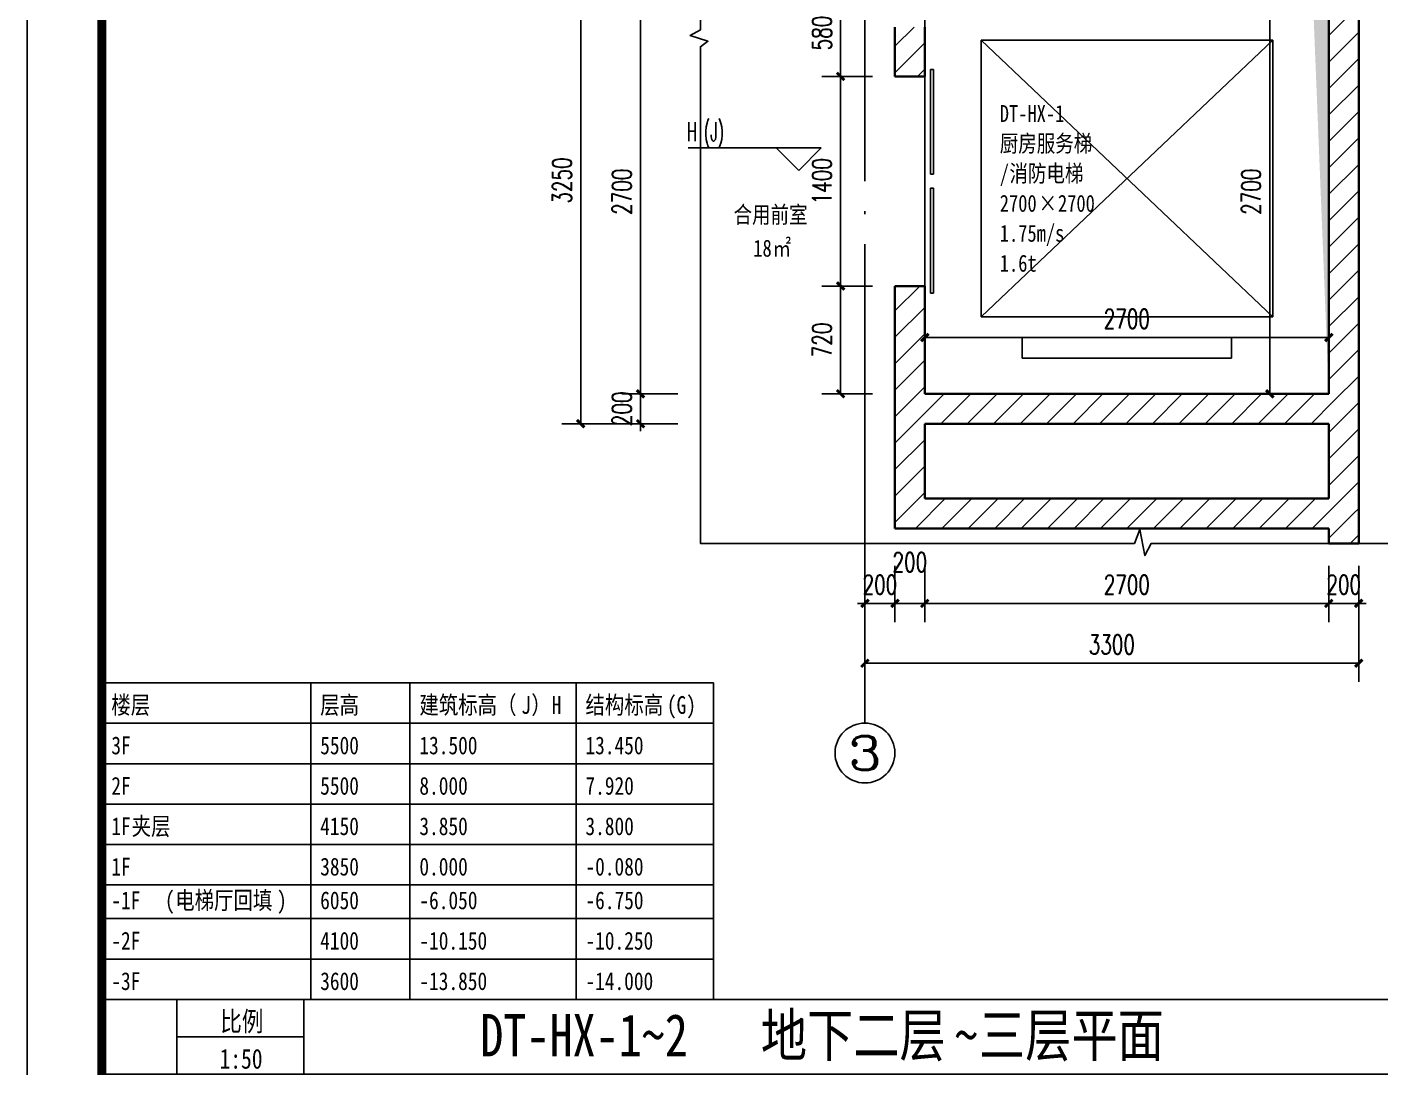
# Model space of a CAD drawing. Header units: millimetres. Extents: x 434053 to 1059003, y -2417481 to 936527.
# Drawn here: x 528801 to 537849, y -1938714 to -1931760 of the extents above; entities that cross this region are included whole.
import ezdxf
from ezdxf.enums import TextEntityAlignment as Align

# ---------------------------------------------------------------- set-up
doc = ezdxf.new("R2010")
doc.units = ezdxf.units.MM
doc.header["$LTSCALE"] = 1000
doc.header["$MEASUREMENT"] = 0
doc.linetypes.add('DOTE', pattern=[2.4200000000000004, 2, -0.2, 0.02, -0.2])
doc.layers.get('Defpoints').update_dxf_attribs({"color": 6})
for name, color, linetype in [('A-ANNO-DIMS', 3, 'Continuous'), ('A-ANNO-TTLB', 7, 'Continuous'), ('A-AXIS', 16, 'DOTE'), ('A-DOOR', 2, 'Continuous'), ('A-FLOR-EVTR', 2, 'Continuous'), ('A-WALL-PATT', 8, 'Continuous'), ('AXIS', 3, 'Continuous'), ('AXIS_TEXT', 7, 'Continuous'), ('DIM_ELEV', 3, 'Continuous'), ('DIM_SYMB', 3, 'Continuous'), ('PUB_DIM', 83, 'Continuous'), ('PUB_TAB', 7, 'Continuous'), ('PUB_TEXT', 7, 'Continuous'), ('建筑-楼板开洞', 251, 'Continuous')]:
    doc.layers.add(name, color=color, linetype=linetype)
doc.layers.add('A-ANNO-TEXT', color=7, linetype='Continuous', lineweight=25)
doc.layers.add('A-WALL', color=5, linetype='Continuous', lineweight=35)
doc.styles.add('_TCH_AXIS', font='COMPLEX', dxfattribs={"bigfont": 'GBCBIG'})
doc.styles.add('_TCH_DIM', font='SIMPLEX.shx', dxfattribs={"width": 0.8, "height": 3, "bigfont": 'GBCBIG.shx'})
doc.styles.add('_TCH_DIM_T3', font='SIMPLEX', dxfattribs={"width": 0.7058823529411765, "bigfont": 'GBCBIG'})
doc.styles.add('COMPLEX', font='COMPLEX')
doc.styles.add('TITXV', font='', dxfattribs={"width": 0.8})
doc.styles.add('宋体', font='', dxfattribs={"width": 0.8})
doc.styles.get('TITXV').set_extended_font_data('SimSun')
doc.styles.get('宋体').set_extended_font_data('SimSun')
doc.dimstyles.new('_TCH_ARCH&&50', dxfattribs={"dimtxt": 127.5, "dimasz": 50, "dimexe": 125, "dimexo": 150, "dimgap": 61.25000000000001, "dimtad": 1, "dimdec": 0, "dimzin": 0, "dimdsep": 46, "dimtxsty": '_TCH_DIM_T3', "dimblk": 'ARCHTICK', "dimcen": 0.09, "dimclrt": 7, "dimazin": 2, "dimtfac": 1, "dimtdec": 0, "dimtix": 1, "dimtmove": 2, "dimatfit": 3, "dimfxl": 1, "dimtolj": 1, "dimtzin": 0, "dimarcsym": 0})
pattern_1 = [(45, (-1713816.564053446, -1462893.014547605), (-88.38838300365748, 88.3883830036575), [])]

# ---------------------------------------------------------------- blocks, each defined once
blk = doc.blocks.new('asdfgafgA$C15443CC7')
at = {"layer": 'A-ANNO-TTLB'}
blk.add_lwpolyline([(52200.0000000298, -1.192092895507812e-07), (209850.0000000298, -1.192092895507812e-07), (209850.0000000298, 89099.99999988079), (52200.0000000298, 89099.99999988079)], close=True, dxfattribs=at)
at = {"layer": 'A-ANNO-TTLB', "const_width": 180}
blk.add_lwpolyline([(55950.0000000298, 1499.999999880791), (208350.0000000298, 1499.999999880791), (208350.0000000298, 87599.99999988079), (55950.0000000298, 87599.99999988079)], close=True, dxfattribs=at)
blk = doc.blocks.new('asdfadfsdhg')
at = {"xscale": 0.3333333333333333, "yscale": 0.3333333333333333, "zscale": 0.3333333333333333, "rotation": 270}
blk.add_blockref('asdfgafgA$C15443CC7', (3.981404006481171e-08, 69950.00000000955), dxfattribs=at)
blk = doc.blocks.new('adfgfsfgj')
for p, q in [((-0.0006806949386373162, 500.0001621728297), (14325, 500.0002325300593)), ((499.9993192249676, 500.0001621728297), (499.9993192249676, 0.0001621728297322989)), ((1349.999319088995, 500.0001621728297), (1349.999319088995, 0.0001621728297322989)), ((499.9993192249676, 250.0001621728297), (1349.999319088995, 250.0001621730626))]:
    blk.add_line(p, q)
blk.add_lwpolyline([(-0.00115905050188303, 14819.99992964277), (14325, 14820), (14325, 0), (-0.00115905050188303, -7.035722956061363e-05)], close=True)
at = {"layer": 'PUB_TEXT', "style": '宋体', "width": 0.8}
for s, p in [('比例', (791.201850802551, 287.5001621730622)), ('1:50', (786.1807537561375, 37.50016217306211))]:
    blk.add_text(s, height=132.1729957805907, dxfattribs=at).set_placement(p)
blk = doc.blocks.new('asdfafddfg')
at = {"layer": 'PUB_TAB'}
for points in [[(0.002166261430829763, 2115.006136039272), (4088.741644308437, 2115.006136039272)], [(0.002166261430829763, 2115.006136039272), (0.002166261896491051, 0.006136039271950722)], [(1396.078828528989, 2115.006136039272), (1396.07882852992, 765.006136039272)], [(2058.908749113325, 2115.006136039272), (2058.908749114256, 765.006136039272)], [(3168.937560418155, 2115.006136039272), (3168.937560418621, 765.006136039272)], [(4088.741644308902, 765.006136039272), (4088.741644308437, 2115.006136039272)], [(0.002166261430829763, 1845.006136039272), (4088.741644308437, 1845.006136039272)], [(0.002166261430829763, 1845.006136039272), (4088.741644308437, 1845.006136039272)], [(0.002166261896491051, 1845.006136039272), (4088.741644308902, 1845.006136039272)], [(0.002166262362152338, 1845.006136039272), (4088.741644308902, 1845.006136039272)], [(0.002166262362152338, 1575.006136039272), (4088.741644308902, 1575.006136039272)], [(0.002166262362152338, 1305.006136039272), (4088.741644308902, 1305.006136039272)], [(0.002166261896491051, 1035.006136039272), (4088.741644308902, 1035.006136039272)], [(0.002166261896491051, 765.006136039272), (4088.741644308902, 765.006136039272)], [(0.002166261896491051, 0.006136039271950722), (4088.741644308437, 0.006136039271950722), (4088.741644308437, 765.006136039272)], [(0.002166261896491051, 765.006136039272), (4088.741644308902, 765.006136039272)], [(0.002166261896491051, 765.006136039272), (4088.741644308902, 765.006136039272)], [(1396.078828529455, 765.006136039272), (1396.078828529455, 0.006136039271950722)], [(2058.908749113791, 765.006136039272), (2058.908749113791, 0.006136039271950722)], [(3168.937560418155, 765.006136039272), (3168.937560418155, 0.006136039271950722)], [(0.002166262362152338, 540.006136039272), (4088.741644308902, 540.006136039272)], [(0.002166262362152338, 270.006136039272), (4088.741644308902, 270.006136039272)]]:
    blk.add_lwpolyline(points, dxfattribs=at)
at = {"layer": 'PUB_TAB', "style": 'TITXV', "width": 0.8}
for s, p in [('楼层', (63.00216626189649, 1908.006136039272)), ('层高', (1459.078828528989, 1908.006136039272)), ('建筑标高（', (2121.908749113325, 1908.006136039272)), ('J', (2802.415078227249, 1908.006136039272)), ('）', (2870.465711138642, 1908.006136039272)), ('H', (3006.566976961426, 1908.006136039272)), ('结构标高', (3231.937560418155, 1908.006136039272)), ('(G)', (3776.342623709294, 1908.006136039272)), ('3F', (63.00216626236215, 1638.006136039272)), ('5500', (1459.07882852992, 1638.006136039272)), ('13.500', (2121.908749114256, 1638.006136039272)), ('13.450', (3231.937560418621, 1638.006136039272)), ('2F', (63.00216626236215, 1368.006136039272)), ('5500', (1459.07882852992, 1368.006136039272)), ('8.000', (2121.908749114256, 1368.006136039272)), ('7.920', (3231.937560418621, 1368.006136039272)), ('1F', (63.00216626236215, 1098.006136039272)), ('夹层', (199.103432085147, 1098.006136039272)), ('4150', (1459.07882852992, 1098.006136039272)), ('3.850', (2121.908749114256, 1098.006136039272)), ('3.800', (3231.937560418621, 1098.006136039272)), ('1F', (63.00216626236215, 828.006136039272)), ('3850', (1459.07882852992, 828.006136039272)), ('0.000', (2121.908749114256, 828.006136039272)), ('-0.080', (3231.937560418621, 828.006136039272)), ('(', (422.0000727884471, 603.006136039272)), ('电梯厅回填', (490.0507056998396, 603.006136039272)), (')', (1170.557034813764, 603.006136039272)), ('-1F', (63.00216626236215, 603.006136039272)), ('6050', (1459.07882852992, 603.006136039272)), ('-6.050', (2121.908749114256, 603.006136039272)), ('-6.750', (3231.937560418621, 603.006136039272)), ('-2F', (63.00216626236215, 333.006136039272)), ('4100', (1459.07882852992, 333.006136039272)), ('-10.150', (2121.908749114256, 333.006136039272)), ('-10.250', (3231.937560418621, 333.006136039272)), ('-3F', (63.00216626236215, 63.00613603927195)), ('3600', (1459.07882852992, 63.00613603927195)), ('-13.850', (2121.908749114256, 63.00613603927195)), ('-14.000', (3231.937560418621, 63.00613603927195))]:
    blk.add_text(s, height=118.9556962025317, dxfattribs=at).set_placement(p)
blk = doc.blocks.new('asdfgadfgfd')
at = {"layer": 'A-FLOR-EVTR'}
for p, q in [((-612.5012244223617, 3037.49575871625), (-612.5012244223617, 2899.995758533711)), ((787.4987756595947, 3037.49575871625), (-612.5012244223617, 3037.49575871625)), ((787.4987756595947, 2899.995758533711), (787.4987756595947, 3037.49575871625)), ((-612.5012244223617, 2899.995758533711), (787.4987756595947, 2899.995758533711)), ((-887.5012244372629, 2762.495759414742), (-887.5012244372629, 912.4957594147418)), ((1062.498775674496, 2762.495759414742), (-887.5012244372629, 2762.495759414742)), ((-887.5012244372629, 2762.495759414742), (1062.498775674496, 912.4957594147418)), ((-887.5012244372629, 912.4957594147418), (1062.498775674496, 2762.495759414742)), ((1062.498775674496, 912.4957594147418), (1062.498775674496, 2762.495759414742)), ((-887.5012244372629, 912.4957594147418), (1062.498775674496, 912.4957594147418)), ((-886.6849513438065, -1911.684951360105), (-886.6849513438065, -61.68495136010461)), ((-886.6849513438065, -61.68495136010461), (1063.315048767952, -61.68495136010461)), ((-886.6849513438065, -1911.684951360105), (1063.315048767952, -61.68495136010461)), ((-886.6849513438065, -61.68495136010461), (1063.315048767952, -1911.684951360105)), ((1063.315048767952, -61.68495136010461), (1063.315048767952, -1911.684951360105)), ((1063.315048767952, -1911.684951360105), (-886.6849513438065, -1911.684951360105)), ((-611.6849513289053, -2186.684950661613), (-611.6849513289053, -2049.184950479073)), ((-611.6849513289053, -2049.184950479073), (788.3150487530511, -2049.184950479073)), ((788.3150487530511, -2049.184950479073), (788.3150487530511, -2186.684950661613)), ((788.3150487530511, -2186.684950661613), (-611.6849513289053, -2186.684950661613))]:
    blk.add_line(p, q, dxfattribs=at)
for points in [[(-1262.500000521541, 574.9999999168795), (-1262.500000521541, 3274.999999870313), (1437.49999948591, 3274.999999870313), (1437.49999948591, 574.9999999168795)], [(-1262.500000521541, -2425.000000026077), (-1262.500000521541, 274.9999999273568), (1437.49999948591, 274.9999999273568), (1437.49999948591, -2425.000000026077)]]:
    blk.add_lwpolyline(points, close=True, dxfattribs=at)
blk = doc.blocks.new('_AXISO')
blk.add_circle((0, 0), 0.5)
at = {"layer": 'AXIS_TEXT', "style": 'COMPLEX', "width": 1.041666666666667}
blk.add_attdef('A', text='', height=0.56, dxfattribs=at).set_placement((-0.25, -0.28), (0.25, -0.28), align=Align.FIT)
blk = doc.blocks.new('_ArchTick')
at = {"color": 0, "linetype": 'ByBlock', "const_width": 0.4}
blk.add_lwpolyline([(-0.5, -0.5), (0.5, 0.5)], dxfattribs=at)
blk = doc.blocks.new('*D2386')
at = {"layer": 'Defpoints', "color": 0, "transparency": 16777216}
for p in [(-5499.99999924982, 2750.000000607921), (-2199.999999943888, 2750.000000615604), (-2199.999999943888, 1950.000000614556)]:
    blk.add_point(p, dxfattribs=at)
at = {"layer": 'PUB_DIM', "color": 0, "lineweight": -2, "transparency": 16777216}
for p, q in [((-5499.99999924982, 2600.000000607921), (-5499.99999924982, 1825.000000614556)), ((-2199.999999943888, 2600.000000615604), (-2199.999999943888, 1825.000000614556)), ((-5499.99999924982, 1950.000000614556), (-2199.999999943888, 1950.000000614556))]:
    blk.add_line(p, q, dxfattribs=at)
at = {"layer": 'PUB_DIM', "color": 0, "lineweight": -2, "transparency": 16777216, "xscale": 50, "yscale": 50, "zscale": 50, "rotation": 180}
blk.add_blockref('_ArchTick', (-5499.99999924982, 1950.000000614556), dxfattribs=at)
at = {"layer": 'PUB_DIM', "color": 0, "lineweight": -2, "transparency": 16777216, "xscale": 50, "yscale": 50, "zscale": 50}
blk.add_blockref('_ArchTick', (-2199.999999943888, 1950.000000614556), dxfattribs=at)
at = {"layer": 'PUB_DIM', "color": 7, "transparency": 16777216, "insert": (-3849.999999596854, 2075.000000614556), "char_height": 127.5, "attachment_point": 5, "style": '_TCH_DIM_T3'}
blk.add_mtext('\\A1;3300', dxfattribs=at)
blk = doc.blocks.new('*D2388')
at = {"layer": 'Defpoints', "color": 0, "transparency": 16777216}
for p in [(-7399.999999755639, 6799.999999892898), (-6599.999999480312, 6799.999999892898), (-6599.999998410699, 3550.000000233529)]:
    blk.add_point(p, dxfattribs=at)
at = {"layer": 'PUB_DIM', "color": 0, "lineweight": -2, "transparency": 16777216}
for p, q in [((-6749.999999480312, 6799.999999892898), (-7524.999999755639, 6799.999999892898)), ((-7399.99999975564, 3550.000000233529), (-7399.999999755639, 6799.999999892898)), ((-6749.999998410699, 3550.000000233529), (-7524.99999975564, 3550.000000233529))]:
    blk.add_line(p, q, dxfattribs=at)
at = {"layer": 'PUB_DIM', "color": 0, "lineweight": -2, "transparency": 16777216, "xscale": 50, "yscale": 50, "zscale": 50}
for p, rotation in [((-7399.999999755639, 6799.999999892898), 90), ((-7399.99999975564, 3550.000000233529), 270)]:
    blk.add_blockref('_ArchTick', p, dxfattribs=dict(at, rotation=rotation))
at = {"layer": 'PUB_DIM', "color": 7, "transparency": 16777216, "insert": (-7524.999999755641, 5175.000000063213), "char_height": 127.5, "attachment_point": 5, "rotation": 90, "style": '_TCH_DIM_T3'}
blk.add_mtext('\\A1;3250', dxfattribs=at)
blk = doc.blocks.new('*D2395')
at = {"layer": 'Defpoints', "color": 0, "transparency": 16777216}
for p in [(-6999.999999322842, 6450.000000338769), (-6600.000000189532, 6450.000000338769), (-6600.000000807278, 3750.000000311994)]:
    blk.add_point(p, dxfattribs=at)
at = {"layer": 'PUB_DIM', "color": 0, "lineweight": -2, "transparency": 16777216}
for p, q in [((-6750.000000189532, 6450.000000338769), (-7124.999999322842, 6450.000000338769)), ((-6999.999999322843, 3750.000000311994), (-6999.999999322842, 6450.000000338769)), ((-6750.000000807278, 3750.000000311994), (-7124.999999322843, 3750.000000311994))]:
    blk.add_line(p, q, dxfattribs=at)
at = {"layer": 'PUB_DIM', "color": 0, "lineweight": -2, "transparency": 16777216, "xscale": 50, "yscale": 50, "zscale": 50}
for p, rotation in [((-6999.999999322842, 6450.000000338769), 90), ((-6999.999999322843, 3750.000000311994), 270)]:
    blk.add_blockref('_ArchTick', p, dxfattribs=dict(at, rotation=rotation))
at = {"layer": 'PUB_DIM', "color": 7, "transparency": 16777216, "insert": (-7124.999999322844, 5100.00000032538), "char_height": 127.5, "attachment_point": 5, "rotation": 90, "style": '_TCH_DIM_T3'}
blk.add_mtext('\\A1;2700', dxfattribs=at)
blk = doc.blocks.new('*D2396')
at = {"layer": 'Defpoints', "color": 0, "transparency": 16777216}
for p in [(-6999.999999654596, 3750.000000311995), (-6600.000000807278, 3750.000000311995), (-6600.000000853037, 3550.000000017697)]:
    blk.add_point(p, dxfattribs=at)
at = {"layer": 'PUB_DIM', "color": 0, "lineweight": -2, "transparency": 16777216}
for p, q in [((-6750.000000807278, 3750.000000311995), (-7124.999999654596, 3750.000000311995)), ((-6999.999999654596, 3750.000000311995), (-6999.999999654596, 3800.000000311995)), ((-6999.999999654596, 3550.000000017697), (-6999.999999654596, 3750.000000311995)), ((-6750.000000853037, 3550.000000017697), (-7124.999999654596, 3550.000000017697)), ((-6999.999999654596, 3550.000000017697), (-6999.999999654596, 3500.000000017697))]:
    blk.add_line(p, q, dxfattribs=at)
at = {"layer": 'PUB_DIM', "color": 0, "lineweight": -2, "transparency": 16777216, "xscale": 50, "yscale": 50, "zscale": 50}
for p, rotation in [((-6999.999999654596, 3750.000000311995), 270), ((-6999.999999654596, 3550.000000017697), 90)]:
    blk.add_blockref('_ArchTick', p, dxfattribs=dict(at, rotation=rotation))
at = {"layer": 'PUB_DIM', "color": 7, "transparency": 16777216, "insert": (-7124.999999654597, 3650.000000164845), "char_height": 127.5, "attachment_point": 5, "rotation": 90, "style": '_TCH_DIM_T3'}
blk.add_mtext('\\A1;200', dxfattribs=at)
blk = doc.blocks.new('*D2403')
at = {"layer": 'Defpoints', "color": 0, "transparency": 16777216}
for p in [(-5499.99999924982, 2750.000000592554), (-5299.99999947974, 2750.000000592088), (-5299.99999947974, 2350.000000606757)]:
    blk.add_point(p, dxfattribs=at)
at = {"layer": 'PUB_DIM', "color": 0, "lineweight": -2, "transparency": 16777216}
for p, q in [((-5499.99999924982, 2600.000000592554), (-5499.99999924982, 2225.000000606757)), ((-5299.99999947974, 2600.000000592088), (-5299.99999947974, 2225.000000606757)), ((-5499.99999924982, 2350.000000606757), (-5549.99999924982, 2350.000000606757)), ((-5499.99999924982, 2350.000000606757), (-5299.99999947974, 2350.000000606757)), ((-5299.99999947974, 2350.000000606757), (-5249.99999947974, 2350.000000606757))]:
    blk.add_line(p, q, dxfattribs=at)
at = {"layer": 'PUB_DIM', "color": 0, "lineweight": -2, "transparency": 16777216, "xscale": 50, "yscale": 50, "zscale": 50}
blk.add_blockref('_ArchTick', (-5499.99999924982, 2350.000000606757), dxfattribs=at)
at = {"layer": 'PUB_DIM', "color": 0, "lineweight": -2, "transparency": 16777216, "xscale": 50, "yscale": 50, "zscale": 50, "rotation": 180}
blk.add_blockref('_ArchTick', (-5299.99999947974, 2350.000000606757), dxfattribs=at)
at = {"layer": 'PUB_DIM', "color": 7, "transparency": 16777216, "insert": (-5399.99999936478, 2475.000000606757), "char_height": 127.5, "attachment_point": 5, "style": '_TCH_DIM_T3'}
blk.add_mtext('\\A1;200', dxfattribs=at)
blk = doc.blocks.new('*D2404')
at = {"layer": 'Defpoints', "color": 0, "transparency": 16777216}
for p in [(-5299.99999947974, 2750.000000592088), (-5099.999999516178, 2750.000000591623), (-5099.999999516178, 2350.000000606291)]:
    blk.add_point(p, dxfattribs=at)
at = {"layer": 'PUB_DIM', "color": 0, "lineweight": -2, "transparency": 16777216}
for p, q in [((-5299.99999947974, 2600.000000592088), (-5299.99999947974, 2225.000000606291)), ((-5099.999999516178, 2600.000000591623), (-5099.999999516178, 2225.000000606291)), ((-5299.99999947974, 2350.000000606291), (-5099.999999516178, 2350.000000606291))]:
    blk.add_line(p, q, dxfattribs=at)
at = {"layer": 'PUB_DIM', "color": 0, "lineweight": -2, "transparency": 16777216, "xscale": 50, "yscale": 50, "zscale": 50, "rotation": 180}
blk.add_blockref('_ArchTick', (-5299.99999947974, 2350.000000606291), dxfattribs=at)
at = {"layer": 'PUB_DIM', "color": 0, "lineweight": -2, "transparency": 16777216, "xscale": 50, "yscale": 50, "zscale": 50}
blk.add_blockref('_ArchTick', (-5099.999999516178, 2350.000000606291), dxfattribs=at)
at = {"layer": 'PUB_DIM', "color": 7, "transparency": 16777216, "insert": (-5199.999999498948, 2625.000000606058), "char_height": 127.5, "attachment_point": 5, "style": '_TCH_DIM_T3'}
blk.add_mtext('\\A1;200', dxfattribs=at)
blk = doc.blocks.new('*D2405')
at = {"layer": 'Defpoints', "color": 0, "transparency": 16777216}
for p in [(-5099.999999516178, 2750.000000591623), (-2399.999999959837, 2750.000000585337), (-2399.999999959837, 2350.000000602915)]:
    blk.add_point(p, dxfattribs=at)
at = {"layer": 'PUB_DIM', "color": 0, "lineweight": -2, "transparency": 16777216}
for p, q in [((-5099.999999516178, 2600.000000591623), (-5099.999999516178, 2225.000000602915)), ((-2399.999999959837, 2600.000000585337), (-2399.999999959837, 2225.000000602915)), ((-5099.999999516178, 2350.000000602915), (-2399.999999959837, 2350.000000602915))]:
    blk.add_line(p, q, dxfattribs=at)
at = {"layer": 'PUB_DIM', "color": 0, "lineweight": -2, "transparency": 16777216, "xscale": 50, "yscale": 50, "zscale": 50, "rotation": 180}
blk.add_blockref('_ArchTick', (-5099.999999516178, 2350.000000602915), dxfattribs=at)
at = {"layer": 'PUB_DIM', "color": 0, "lineweight": -2, "transparency": 16777216, "xscale": 50, "yscale": 50, "zscale": 50}
blk.add_blockref('_ArchTick', (-2399.999999959837, 2350.000000602915), dxfattribs=at)
at = {"layer": 'PUB_DIM', "color": 7, "transparency": 16777216, "insert": (-3749.999999738007, 2475.000000602915), "char_height": 127.5, "attachment_point": 5, "style": '_TCH_DIM_T3'}
blk.add_mtext('\\A1;2700', dxfattribs=at)
blk = doc.blocks.new('*D2406')
at = {"layer": 'Defpoints', "color": 0, "transparency": 16777216}
for p in [(-2399.999999959837, 2750.000000585337), (-2199.999999950058, 2750.000000584871), (-2199.999999950058, 2350.000000599539)]:
    blk.add_point(p, dxfattribs=at)
at = {"layer": 'PUB_DIM', "color": 0, "lineweight": -2, "transparency": 16777216}
for p, q in [((-2399.999999959837, 2600.000000585337), (-2399.999999959837, 2225.000000599539)), ((-2199.999999950058, 2600.000000584871), (-2199.999999950058, 2225.000000599539)), ((-2399.999999959837, 2350.000000599539), (-2449.999999959837, 2350.000000599539)), ((-2399.999999959837, 2350.000000599539), (-2199.999999950058, 2350.000000599539)), ((-2199.999999950058, 2350.000000599539), (-2149.999999950058, 2350.000000599539))]:
    blk.add_line(p, q, dxfattribs=at)
at = {"layer": 'PUB_DIM', "color": 0, "lineweight": -2, "transparency": 16777216, "xscale": 50, "yscale": 50, "zscale": 50}
blk.add_blockref('_ArchTick', (-2399.999999959837, 2350.000000599539), dxfattribs=at)
at = {"layer": 'PUB_DIM', "color": 0, "lineweight": -2, "transparency": 16777216, "xscale": 50, "yscale": 50, "zscale": 50, "rotation": 180}
blk.add_blockref('_ArchTick', (-2199.999999950058, 2350.000000599539), dxfattribs=at)
at = {"layer": 'PUB_DIM', "color": 7, "transparency": 16777216, "insert": (-2299.999999954947, 2475.000000599539), "char_height": 127.5, "attachment_point": 5, "style": '_TCH_DIM_T3'}
blk.add_mtext('\\A1;200', dxfattribs=at)
blk = doc.blocks.new('*D2262')
at = {"layer": 'A-ANNO-DIMS', "color": 0, "lineweight": -2, "transparency": 16777216}
for p, q in [((534450.9358735173, -1931509.769989495), (534113.435873766, -1931509.769989495)), ((534238.435873766, -1932089.769989479), (534238.435873766, -1931509.769989495)), ((534450.9358735173, -1932089.769989479), (534113.435873766, -1932089.769989479))]:
    blk.add_line(p, q, dxfattribs=at)
at = {"layer": 'Defpoints', "color": 0, "transparency": 16777216}
for p in [(534238.435873766, -1931509.769989495), (534600.9358735173, -1931509.769989495), (534600.9358735173, -1932089.769989479)]:
    blk.add_point(p, dxfattribs=at)
at = {"layer": 'A-ANNO-DIMS', "color": 0, "lineweight": -2, "transparency": 16777216, "xscale": 50, "yscale": 50, "zscale": 50}
for p, rotation in [((534238.435873766, -1931509.769989495), 90), ((534238.435873766, -1932089.769989479), 270)]:
    blk.add_blockref('_ArchTick', p, dxfattribs=dict(at, rotation=rotation))
at = {"layer": 'A-ANNO-DIMS', "color": 7, "transparency": 16777216, "insert": (534113.4358737663, -1931799.769989487), "char_height": 127.5, "attachment_point": 5, "rotation": 90, "style": '_TCH_DIM_T3'}
blk.add_mtext('\\A1;580', dxfattribs=at)
blk = doc.blocks.new('*D2263')
at = {"layer": 'A-ANNO-DIMS', "color": 0, "lineweight": -2, "transparency": 16777216}
for p, q in [((534450.9358735173, -1932089.769989479), (534113.435873766, -1932089.769989479)), ((534238.435873766, -1933489.769989479), (534238.435873766, -1932089.769989479)), ((534450.9358735173, -1933489.769989479), (534113.435873766, -1933489.769989479))]:
    blk.add_line(p, q, dxfattribs=at)
at = {"layer": 'Defpoints', "color": 0, "transparency": 16777216}
for p in [(534238.435873766, -1932089.769989479), (534600.9358735173, -1932089.769989479), (534600.9358735173, -1933489.769989479)]:
    blk.add_point(p, dxfattribs=at)
at = {"layer": 'A-ANNO-DIMS', "color": 0, "lineweight": -2, "transparency": 16777216, "xscale": 50, "yscale": 50, "zscale": 50}
for p, rotation in [((534238.435873766, -1932089.769989479), 90), ((534238.435873766, -1933489.769989479), 270)]:
    blk.add_blockref('_ArchTick', p, dxfattribs=dict(at, rotation=rotation))
at = {"layer": 'A-ANNO-DIMS', "color": 7, "transparency": 16777216, "insert": (534113.4358737663, -1932789.769989479), "char_height": 127.5, "attachment_point": 5, "rotation": 90, "style": '_TCH_DIM_T3'}
blk.add_mtext('\\A1;1400', dxfattribs=at)
blk = doc.blocks.new('*D2264')
at = {"layer": 'A-ANNO-DIMS', "color": 0, "lineweight": -2, "transparency": 16777216}
for p, q in [((534450.9358735173, -1933489.769989479), (534113.435873766, -1933489.769989479)), ((534238.435873766, -1934209.769989472), (534238.435873766, -1933489.769989479)), ((534450.9358735173, -1934209.769989472), (534113.435873766, -1934209.769989472))]:
    blk.add_line(p, q, dxfattribs=at)
at = {"layer": 'Defpoints', "color": 0, "transparency": 16777216}
for p in [(534238.435873766, -1933489.769989479), (534600.9358735173, -1933489.769989479), (534600.9358735173, -1934209.769989472)]:
    blk.add_point(p, dxfattribs=at)
at = {"layer": 'A-ANNO-DIMS', "color": 0, "lineweight": -2, "transparency": 16777216, "xscale": 50, "yscale": 50, "zscale": 50}
for p, rotation in [((534238.435873766, -1933489.769989479), 90), ((534238.435873766, -1934209.769989472), 270)]:
    blk.add_blockref('_ArchTick', p, dxfattribs=dict(at, rotation=rotation))
at = {"layer": 'A-ANNO-DIMS', "color": 7, "transparency": 16777216, "insert": (534113.4358737663, -1933849.769989475), "char_height": 127.5, "attachment_point": 5, "rotation": 90, "style": '_TCH_DIM_T3'}
blk.add_mtext('\\A1;720', dxfattribs=at)
blk = doc.blocks.new('*D2265')
at = {"layer": 'Defpoints', "color": 0, "transparency": 16777216}
for p in [(537500.9358730605, -1933834.066710762), (534800.9358730512, -1934059.769989391), (537500.9358730605, -1934059.769986283)]:
    blk.add_point(p, dxfattribs=at)
at = {"layer": 'PUB_DIM', "color": 0, "lineweight": -2, "transparency": 16777216}
for p, q in [((534800.9358730512, -1933909.769989391), (534800.9358730512, -1933709.066710762)), ((537500.9358730605, -1933909.769986283), (537500.9358730605, -1933709.066710762)), ((534800.9358730512, -1933834.066710762), (537500.9358730605, -1933834.066710762))]:
    blk.add_line(p, q, dxfattribs=at)
at = {"layer": 'PUB_DIM', "color": 0, "lineweight": -2, "transparency": 16777216, "xscale": 50, "yscale": 50, "zscale": 50, "rotation": 180}
blk.add_blockref('_ArchTick', (534800.9358730512, -1933834.066710762), dxfattribs=at)
at = {"layer": 'PUB_DIM', "color": 0, "lineweight": -2, "transparency": 16777216, "xscale": 50, "yscale": 50, "zscale": 50}
blk.add_blockref('_ArchTick', (537500.9358730605, -1933834.066710762), dxfattribs=at)
at = {"layer": 'PUB_DIM', "color": 7, "transparency": 16777216, "insert": (536150.9358730558, -1933709.066710762), "char_height": 127.5, "attachment_point": 5, "style": '_TCH_DIM_T3'}
blk.add_mtext('\\A1;2700', dxfattribs=at)
blk = doc.blocks.new('*D2268')
at = {"layer": 'Defpoints', "color": 0, "transparency": 16777216}
for p in [(537106.3566597274, -1931509.769989495), (537520.0873549771, -1931509.769989495), (537520.087354938, -1934209.769989448)]:
    blk.add_point(p, dxfattribs=at)
at = {"layer": 'PUB_DIM', "color": 0, "lineweight": -2, "transparency": 16777216}
for p, q in [((537370.0873549771, -1931509.769989495), (536981.3566597274, -1931509.769989495)), ((537106.3566597274, -1934209.769989448), (537106.3566597274, -1931509.769989495)), ((537370.087354938, -1934209.769989448), (536981.3566597274, -1934209.769989448))]:
    blk.add_line(p, q, dxfattribs=at)
at = {"layer": 'PUB_DIM', "color": 0, "lineweight": -2, "transparency": 16777216, "xscale": 50, "yscale": 50, "zscale": 50}
for p, rotation in [((537106.3566597274, -1931509.769989495), 90), ((537106.3566597274, -1934209.769989448), 270)]:
    blk.add_blockref('_ArchTick', p, dxfattribs=dict(at, rotation=rotation))
at = {"layer": 'PUB_DIM', "color": 7, "transparency": 16777216, "insert": (536981.3566597278, -1932859.769989471), "char_height": 127.5, "attachment_point": 5, "rotation": 90, "style": '_TCH_DIM_T3'}
blk.add_mtext('\\A1;2700', dxfattribs=at)
blk = doc.blocks.new('$DORLIB2D$00000127')
at = {"color": 0}
for points in [[(-0.5333333333328483, 0.7948983154366971), (-0.5333333333328483, 0.690405644187237)], [(-0.03333333333284827, 0.7948983154366971), (-0.5333333333328483, 0.7948983154366971)], [(-0.03333333333284827, 0.7948983154366971), (-0.03333333333284827, 0.690405644187237)], [(0.5333333333328483, 0.7948983154366971), (0.03333333333284827, 0.7948983154366971)], [(0.03333333333284827, 0.7948983154366971), (0.03333333333284827, 0.690405644187237)], [(0.5333333333328483, 0.7948983154366971), (0.5333333333328483, 0.690405644187237)], [(-0.03333333333284827, 0.690405644187237), (-0.5333333333328483, 0.690405644187237)], [(0.5333333333328483, 0.690405644187237), (0.03333333333284827, 0.690405644187237)], [(0.5, 0.4999999999999858), (-0.5, 0.4999999999999858)]]:
    blk.add_lwpolyline(points, dxfattribs=at)
blk = doc.blocks.new('ASDFSDFSDGDFG')
at = {"layer": 'A-AXIS'}
blk.add_line((-5499.99999924982, 2750.000000607921), (-5499.999999251682, 10299.99999989336), dxfattribs=at)
at = {"layer": 'AXIS'}
blk.add_line((-5499.999999249818, 2750.000000592554), (-5499.999999249818, 1550.00000060792), dxfattribs=at)
at = {"layer": 'DIM_SYMB'}
blk.add_lwpolyline([(0, 10299.99999989336), (-3586.569764430402, 10299.99999989336), (-3624.786639028462, 10194.99999989336), (-3661.815304977121, 10404.99999989336), (-3699.069764430402, 10299.99999989336), (-6599.99999948102, 10299.99999989336), (-6599.99999948102, 6180.943321049213), (-6669.173070686869, 6142.726446451619), (-6549.3127759411, 6105.697780502494), (-6599.99999948102, 6068.443321049213), (-6599.999999479158, 2750.000000586035), (-3699.069764428539, 2750.000000607921), (-3661.815304975258, 2843.685935087269), (-3629.253307620995, 2668.966951642884), (-3586.569764428539, 2750.000000607921), (1.862645149230957e-09, 2750.000000607921), (9.099021553993225e-07, 6068.443321049213), (95.00000090990216, 6105.69778050296), (-78.24370427243412, 6142.726446451619), (9.099021553993225e-07, 6180.943321049213), (0, 10299.99999989336)], dxfattribs=at)
at = {"layer": 'AXIS'}
ref = blk.add_blockref('_AXISO', (-5499.999999249818, 1350.00000060792), dxfattribs=dict(at, xscale=400, yscale=400, zscale=400))
ref.add_attrib('A', '3', dxfattribs={"layer": 'AXIS_TEXT', "height": 226.2741699796952, "style": '_TCH_AXIS', "width": 1.5}).set_placement((-5613.137084239665, 1236.862915618073), (-5386.86291425997, 1236.862915618073), align=Align.FIT)
at = {"layer": 'PUB_DIM'}
for p1, p2, distance, picture, middle in [((-6599.999998410699, 3550.000000233529), (-6599.999999480312, 6799.999999892898), 800.0000002753268, '*D2388', (-7524.999999755641, 5175.000000063213)), ((-6600.000000807278, 3750.000000311994), (-6600.000000189532, 6450.000000338769), 399.9999991333098, '*D2395', (-7124.999999322844, 5100.00000032538)), ((-6600.000000853037, 3550.000000017697), (-6600.000000807278, 3750.000000311995), 399.99999884731733, '*D2396', (-7124.999999654597, 3650.000000164845)), ((-5499.99999924982, 2750.000000592554), (-5299.99999947974, 2750.000000592088), -399.9999999853308, '*D2403', (-5399.99999936478, 2475.000000606757)), ((-5499.99999924982, 2750.000000607921), (-2199.999999943888, 2750.000000615604), -800.0000000010482, '*D2386', (-3849.999999596854, 2075.000000614556)), ((-5099.999999516178, 2750.000000591623), (-2399.999999959837, 2750.000000585337), -399.99999998242214, '*D2405', (-3749.999999738007, 2475.000000602915)), ((-2399.999999959837, 2750.000000585337), (-2199.999999950058, 2750.000000584871), -399.9999999853321, '*D2406', (-2299.999999954947, 2475.000000599539))]:
    dim = blk.add_aligned_dim(p1=p1, p2=p2, distance=distance, dimstyle='_TCH_ARCH&&50', dxfattribs=at)
    dim.commit()
    dim.dimension.update_dxf_attribs({"geometry": picture, "text_midpoint": middle})
dim = blk.add_linear_dim(base=(-5099.999999516178, 2350.000000606291), p1=(-5299.99999947974, 2750.000000592088), p2=(-5099.999999516178, 2750.000000591623), angle=359.9999999998669, dimstyle='_TCH_ARCH&&50', dxfattribs=at)
dim.commit()
dim.dimension.update_dxf_attribs({"geometry": '*D2404', "text_midpoint": (-5199.999999498948, 2625.000000606058), "dimtype": 161})

msp = doc.modelspace()

# ---------------------------------------------------------------- hatches: boundary and pattern name
at = {"layer": 'A-WALL-PATT'}
h = msp.add_hatch(dxfattribs=at)
h.set_pattern_fill('普通砖', color=256, scale=50, style=0)
h.set_pattern_definition(pattern_1)
h.paths.add_polyline_path([(537567.6025396753, -1928409.769989572), (537500.935873028, -1928509.76998957), (537500.935873028, -1934209.769989447), (537567.6025396764, -1934309.769989443), (537700.9358730195, -1934309.769989442), (537700.9358730195, -1928409.76998957)])
h = msp.add_hatch(dxfattribs=at)
h.set_pattern_fill('普通砖', color=256, scale=50, style=0)
h.set_pattern_definition(pattern_1)
h.paths.add_polyline_path([(534800.9358735228, -1931759.769990226), (534600.9358735381, -1931759.769990226), (534600.9358735388, -1932089.769989471), (534800.9358735108, -1932089.769989471)])
h = msp.add_hatch(dxfattribs=at)
h.set_pattern_fill('普通砖', color=256, scale=50, style=0)
h.set_pattern_definition(pattern_1)
h.paths.add_polyline_path([(534800.9358735093, -1934209.769989447), (534800.9358734969, -1933489.769989471), (534600.9358735388, -1933489.769989471), (534600.9358735373, -1934309.769989441), (534734.2692069071, -1934309.769989443)])
h = msp.add_hatch(dxfattribs=at)
h.set_pattern_fill('普通砖', color=256, scale=50, style=0)
h.set_pattern_definition(pattern_1)
h.paths.add_polyline_path([(534734.2692069071, -1934309.769989443), (534800.9358736747, -1934409.76998944), (537500.9358729816, -1934409.76998944), (537567.6025396764, -1934309.769989443), (537500.935873028, -1934209.769989447), (534800.9358735093, -1934209.769989447)])
h = msp.add_hatch(dxfattribs=at)
h.set_pattern_fill('普通砖', color=256, scale=50, style=0)
h.set_pattern_definition(pattern_1)
h.paths.add_polyline_path([(534734.2692069071, -1934309.769989443), (534600.9358735373, -1934309.769989441), (534600.9358735003, -1935109.769989439), (534800.9358736747, -1934909.769989403), (534800.9358736747, -1934409.76998944)])
h = msp.add_hatch(dxfattribs=at)
h.set_pattern_fill('普通砖', color=256, scale=50, style=0)
h.set_pattern_definition(pattern_1)
h.paths.add_polyline_path([(537567.6025396764, -1934309.769989443), (537500.9358729816, -1934409.76998944), (537500.9358729816, -1934909.769989403), (537567.6025395711, -1935009.769989428), (537700.9358730195, -1935009.769989441), (537700.9358730195, -1934309.769989442)])
h = msp.add_hatch(dxfattribs=at)
h.set_pattern_fill('普通砖', color=256, scale=50, style=0)
h.set_pattern_definition(pattern_1)
h.paths.add_polyline_path([(534800.9358736747, -1934909.769989403), (534600.9358735003, -1935109.769989439), (537500.9358727124, -1935109.769989439), (537567.6025395711, -1935009.769989428), (537500.9358729816, -1934909.769989403)])
h = msp.add_hatch(dxfattribs=at)
h.set_pattern_fill('普通砖', color=256, scale=50, style=0)
h.set_pattern_definition(pattern_1)
h.paths.add_polyline_path([(537567.6025395711, -1935009.769989428), (537500.9358727124, -1935109.769989439), (537500.9358730195, -1935209.769988833), (537700.9358730195, -1935209.769988833), (537700.9358730195, -1935009.769989441)])
at = {"layer": '建筑-楼板开洞'}
h = msp.add_hatch(color=256, dxfattribs=at)
h.dxf.hatch_style = 1
h.paths.add_polyline_path([(537500.9358730586, -1934209.769989431), (537500.9358730279, -1931509.769989495), (534800.9358730512, -1931509.769989477), (537395.9462067201, -1931596.767983326)])

# ---------------------------------------------------------------- linework, layer by layer
at = {"layer": 'A-WALL'}
for p, q in [((537700.9358730195, -1928409.76998957), (537700.9358730195, -1934309.769989442)), ((537500.935873028, -1928509.76998957), (537500.935873028, -1934209.769989447)), ((534600.9358734082, -1931759.769990234), (534600.9358735388, -1932089.769989471)), ((534800.9358735108, -1932089.769989471), (534800.9358734466, -1931759.769990234)), ((534600.9358735388, -1932089.769989471), (534800.9358735108, -1932089.769989471)), ((534800.9358734969, -1933489.769989471), (534600.9358735388, -1933489.769989471)), ((534600.9358735388, -1933489.769989471), (534600.9358735373, -1934309.769989441)), ((534800.9358735093, -1934209.769989447), (534800.9358734969, -1933489.769989471)), ((534800.9358735093, -1934209.769989447), (537500.935873028, -1934209.769989447)), ((534600.9358735373, -1934309.769989441), (534600.9358735003, -1935109.769989439)), ((537700.9358730195, -1934309.769989442), (537700.9358730195, -1935009.769989441)), ((534800.9358736747, -1934409.76998944), (537500.9358729816, -1934409.76998944)), ((534800.9358736747, -1934409.76998944), (534800.9358736747, -1934909.769989403)), ((537500.9358729816, -1934409.76998944), (537500.9358729816, -1934909.769989403)), ((534800.9358736747, -1934909.769989403), (537500.9358729816, -1934909.769989403)), ((537700.9358730195, -1935009.769989441), (537700.9358730195, -1935209.769988833)), ((534600.9358735003, -1935109.769989439), (537500.9358727124, -1935109.769989439)), ((537500.9358727124, -1935109.769989439), (537500.9358730195, -1935209.769988833)), ((537700.9358730195, -1935209.769988833), (537500.9358730195, -1935209.769988833))]:
    msp.add_line(p, q, dxfattribs=at)
at = {"layer": 'DIM_ELEV'}
for p, q in [((534108.4359465544, -1932567.270222605), (533218.88853313, -1932567.270222605)), ((533958.4359465544, -1932717.270222605), (533808.4359465544, -1932567.270222605)), ((533958.4359465544, -1932717.270222605), (534108.4359465544, -1932567.270222605))]:
    msp.add_line(p, q, dxfattribs=at)

# ---------------------------------------------------------------- block references
for name, p in [('asdfadfsdhg', (528800.9359465544, -1957326.270222605)), ('adfgfsfgj', (529300.9370328165, -1938756.270151614)), ('ASDFSDFSDGDFG', (539900.9358730176, -1937959.769989441)), ('asdfgadfgfd', (536063.4358735727, -1931784.769989422)), ('asdfafddfg', (529300.935873766, -1938256.269989442))]:
    msp.add_blockref(name, p)
at = {"layer": 'A-DOOR', "xscale": 1400, "yscale": 200, "zscale": 1400, "rotation": 270}
msp.add_blockref('$DORLIB2D$00000127', (534700.9358735373, -1932789.769989479), dxfattribs=at)

# ---------------------------------------------------------------- texts
at = {"layer": 'A-ANNO-TEXT', "style": 'TITXV', "width": 0.8}
for s, p in [('DT-HX-1', (535302.0069428412, -1932393.830214402)), ('厨房服务梯', (535302.0069428412, -1932593.830214402)), ('消防电梯', (535366.8170694235, -1932793.830214402)), ('/', (535302.0069428412, -1932793.830214402)), ('合用前室', (533522.839171662, -1933069.270222605)), ('2700', (535302.0069428412, -1932993.830214402)), ('×', (535561.2474491703, -1932993.830214402)), ('2700', (535690.8677023349, -1932993.830214402)), ('1.75m/s', (535302.0069428412, -1933193.830214402)), ('18', (533654.5895666173, -1933293.521474163)), ('㎡', (533784.2098197818, -1933293.521474163)), ('1.6t', (535302.0069428412, -1933393.830214402))]:
    msp.add_text(s, height=113.2911392405063, dxfattribs=at).set_placement(p)
at = {"layer": 'PUB_TEXT', "style": '_TCH_DIM', "width": 0.5647058823529412}
for s, p in [('H', (533211.08853313, -1932522.270222605)), ('(J)', (533324.08853313, -1932522.270222605))]:
    msp.add_text(s, height=127.5, dxfattribs=at).set_placement(p)
at = {"layer": 'PUB_TEXT', "color": 2, "style": '宋体', "width": 0.8}
for s, p in [('DT-HX-1~2', (531830.1212343301, -1938636.527683931)), ('地下二层', (533704.6224908114, -1938636.527683931)), ('三层平面', (535162.8503389127, -1938636.527683931)), ('~', (535000.8250224569, -1938636.527683931))]:
    msp.add_text(s, height=283.2278481012658, dxfattribs=at).set_placement(p)

# ---------------------------------------------------------------- dimensions: what is measured, and where the dimension line sits
at = {"layer": 'A-ANNO-DIMS'}
for p1, p2, picture, middle in [((534600.9358735173, -1932089.769989479), (534600.9358735173, -1931509.769989495), '*D2262', (534113.4358737663, -1931799.769989487)), ((534600.9358735173, -1933489.769989479), (534600.9358735173, -1932089.769989479), '*D2263', (534113.4358737663, -1932789.769989479)), ((534600.9358735173, -1934209.769989472), (534600.9358735173, -1933489.769989479), '*D2264', (534113.4358737663, -1933849.769989475))]:
    dim = msp.add_aligned_dim(p1=p1, p2=p2, distance=362.4999997513369, dimstyle='_TCH_ARCH&&50', dxfattribs=at)
    dim.commit()
    dim.dimension.update_dxf_attribs({"geometry": picture, "text_midpoint": middle})
at = {"layer": 'PUB_DIM'}
for p1, p2, distance, picture, middle in [((537520.087354938, -1934209.769989448), (537520.0873549771, -1931509.769989495), 413.73069524974557, '*D2268', (536981.3566597278, -1932859.769989471)), ((534800.9358730512, -1934059.769989391), (537500.9358730605, -1934059.769986283), 225.703275521053, '*D2265', (536150.9358730558, -1933709.066710762))]:
    dim = msp.add_aligned_dim(p1=p1, p2=p2, distance=distance, dimstyle='_TCH_ARCH&&50', dxfattribs=at)
    dim.commit()
    dim.dimension.update_dxf_attribs({"geometry": picture, "text_midpoint": middle})

doc.saveas('drawing.dxf')
